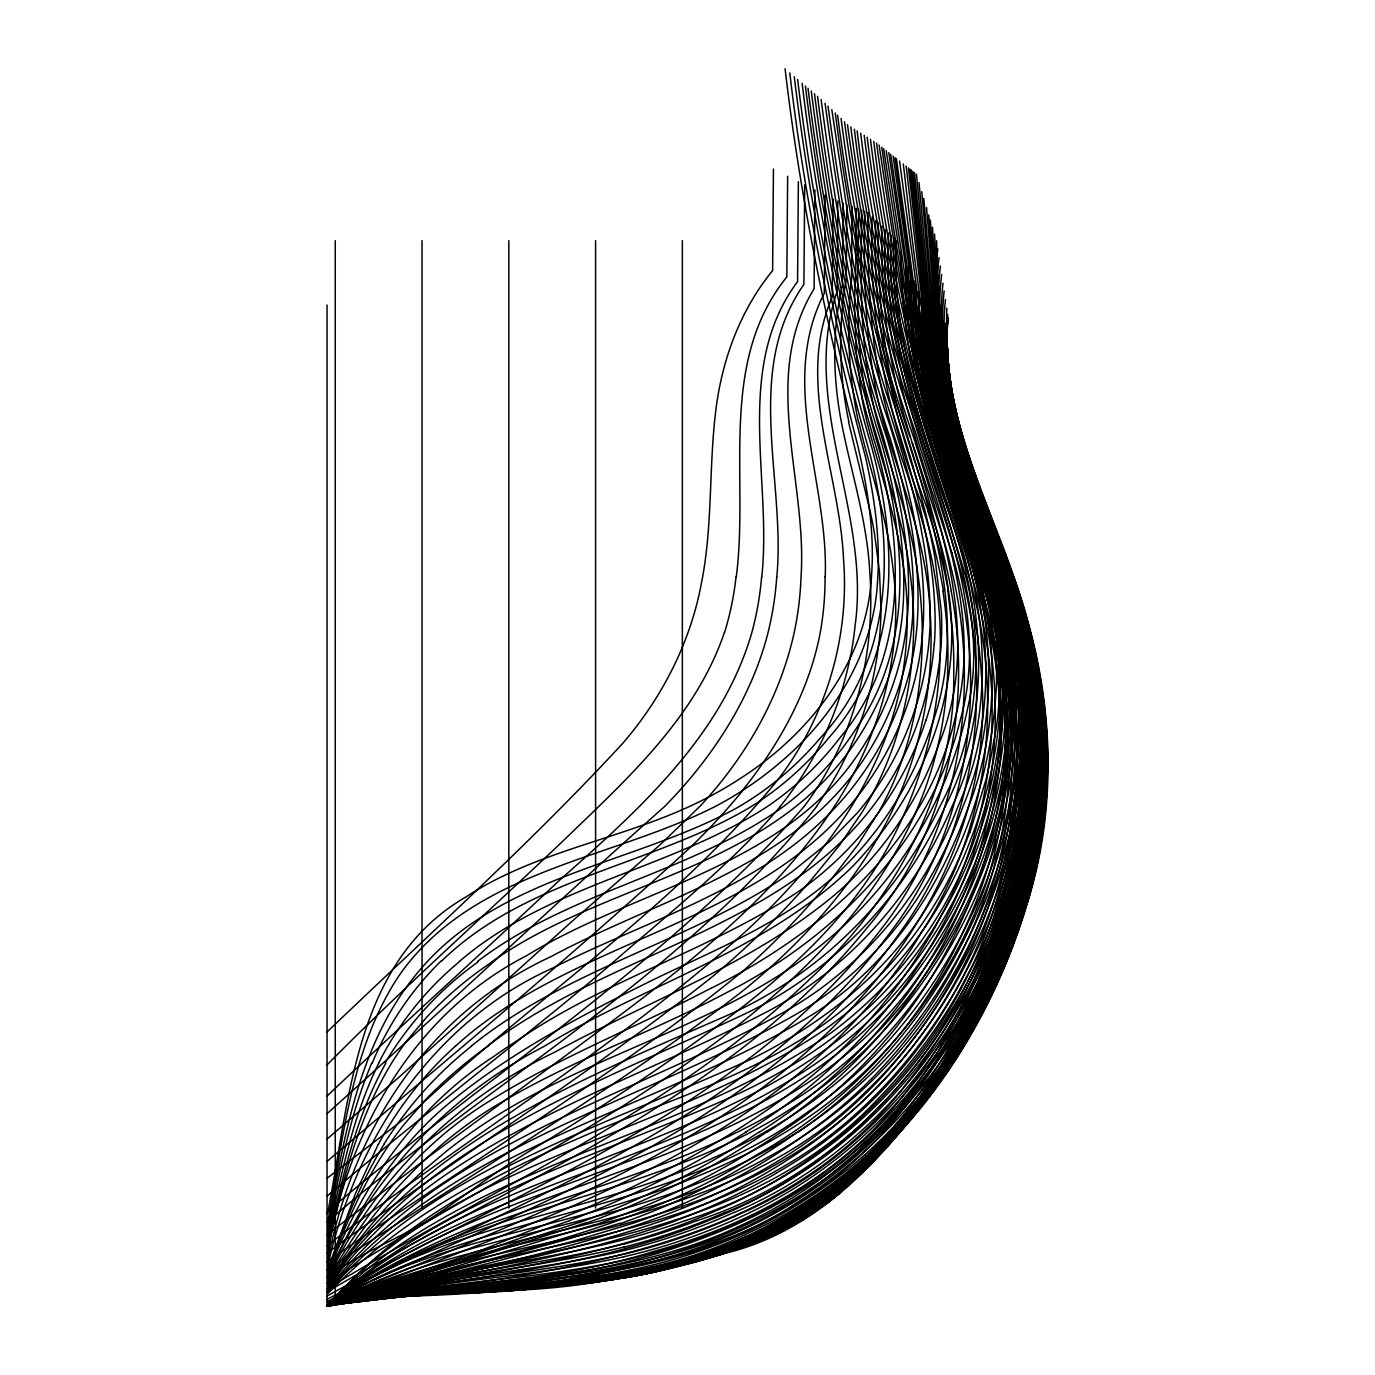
<?xml version="1.0" encoding="UTF-8"?>
<svg xmlns="http://www.w3.org/2000/svg" width="1375" height="1375" viewBox="0 0 1375 1375"><rect width="100%" height="100%" fill="white"/><g stroke="black" fill="none" stroke-linecap="round" stroke-linejoin="round"><path stroke-width="1.5" d="M947.255 321.75C944.264 396.258 968.739 468.016 994.864 536.714M878.195 222.784C877.869 275.516 880.602 328.539 891.206 380.325A482.831 482.831 0 0 0 897.789 408.134L938.145 534.978M901.209 251.264C900.556 300.197 907.362 349.009 918.775 396.533A818.967 818.967 0 0 0 927.163 428.45C945.519 494.261 972.778 557.477 986.545 624.577C1001.687 700.528 997.03 780.33 973.397 854.081C934.003 969.891 849.836 1068.169 746.058 1131.848M946.791 324.741C944.402 422.297 984.448 513.098 1016.675 603.041A433.417 433.417 0 0 1 1026.369 638.172C1037.248 685.438 1040.497 734.25 1038.125 782.616A659.966 659.966 0 0 1 1035.341 818.675C1026.472 911.728 989.845 1000.381 940.294 1078.911C886.634 1155.172 819.38 1230.78 724.814 1253.398A900.384 900.384 0 0 1 686.847 1264.261C637.278 1277.65 586.197 1284.302 535.03 1287.223L538.536 1286.605M896.586 240.573C886.841 396.825 982.128 532.778 991.375 685.884M947.375 320.942C944.058 390.878 966.075 458.562 990.43 523.153M773.438 169.073L772.612 270.652C750.647 297.327 735.212 328.986 725.622 362.072A312.314 312.314 0 0 0 716.994 401.637C708.245 461.777 713.453 523.222 701.456 582.983C690.473 642.434 662.045 697.778 622.686 743.411C529.272 844.559 426.405 936.736 327.044 1032.006M787.652 176.223L786.844 276.891C717.716 362.57 749.152 476.713 736.295 576.864M798.377 181.62L797.569 281.583C733.459 367.967 772.217 478.706 761.784 576.83M804.702 184.8L803.911 284.35C743.222 371.336 785.812 479.755 776.823 576.83M814.894 189.922L814.103 288.819C759.911 377.059 807.52 481.25 801.041 576.795A323.056 323.056 0 0 1 794.217 632.466C785.641 671.67 769.673 709.053 748.516 743.084A409.595 409.595 0 0 1 699.703 806.523L660.584 844.353L572.378 921.027L398.698 1077.45L327.044 1139.067M825.086 195.061L824.312 293.287C778.009 383.127 828.798 482.47 825.223 576.727M833.061 199.066L832.288 296.777C795.283 382.456 839.816 472.347 843.562 559.763C849.647 638.258 825.584 718.059 777.425 780.312C674.695 906.572 536.628 997.167 418.103 1107.408A758.089 758.089 0 0 1 399.386 1122.567L327.044 1178.272M837.856 200.956L837.134 291.397C799.562 402.617 870.839 512.377 855.164 624.852A323.142 323.142 0 0 1 850.764 655.119M843.116 203.036L842.445 285.467C834.23 320.1 832.992 356.125 836.791 391.428A392.442 392.442 0 0 0 840.194 415.766C849.63 467.689 866.869 518.255 869.722 571.295C875.273 644.325 859.152 719.434 820.789 782.117A297.584 297.584 0 0 1 804.014 806.609C665.706 964.236 485.478 1076.625 327.044 1212.011M846.209 281.291L846.828 204.514M851.538 275.378L852.087 206.611M856.281 208.261L855.783 270.669A651.75 651.75 0 0 0 854.597 307.02L856.247 352.653L861.953 397.908A415.903 415.903 0 0 0 866.886 421.764C884.452 488.434 909.58 554.709 907.122 624.783A320.031 320.031 0 0 1 905.214 654.5C894.248 766.03 823.986 859.805 743.755 933.178C614.316 1049.348 463.908 1138.895 327.044 1245.716M858.636 209.189C858.498 271.958 854.098 335.534 866.216 397.598A413.48 413.48 0 0 0 871.458 421.764C884.331 471.505 903.547 519.767 909.803 571.055C920.081 642.194 909.717 716.375 878.78 781.361A337.683 337.683 0 0 1 862.142 812.092L840.073 844.508L811.13 880.034A872.334 872.334 0 0 1 709.156 979.361M861.678 210.409C860.888 272.714 859.478 335.775 871.767 397.203A414.666 414.666 0 0 0 877.405 421.781C891 471.436 910.714 519.612 917.434 570.969C928.022 641.438 921.783 715.275 893.905 781.241A310.389 310.389 0 0 1 878.711 812.041L858.155 844.422L830.775 880.017M864.72 211.613C863.534 273.488 864.841 335.981 877.319 396.808A420.441 420.441 0 0 0 883.352 421.781C901.88 483.45 926.578 544.208 929.947 609.297C936.066 690.869 916.695 774.348 874.07 844.284C839.97 900.642 794.234 949.334 743.119 990.619C611.016 1093.056 465.678 1176.794 327.044 1269.847M867.986 212.902C867.522 288.045 870.736 364.994 894.506 436.958C909.923 482.814 927.163 528.413 934.931 576.366A393.577 393.577 0 0 1 938.231 600.548C946.67 682.206 930.205 766.098 892.289 838.853C854.528 912.055 792.877 969.186 727.891 1018.153C663.094 1067.327 594.859 1111.756 525.233 1153.763C491.528 1174.078 461.02 1199.103 427.848 1220.209C395.072 1240.559 358.445 1254.206 327.044 1276.877M881.822 226.291C881.186 278.042 884.709 330.034 895.417 380.738A529.581 529.581 0 0 0 903.581 413.927C922.075 477.056 943.147 540.083 950.366 605.808C959.991 701.628 918.62 797.741 852.809 866.233C766.202 951.053 645.408 984.311 543.812 1046.564C447.855 1095.927 370.82 1177.412 327.92 1276.567M885.448 229.797C878.625 342.014 918.122 447.906 951.844 552.681M505.33 1290.558C667.477 1286.553 834.127 1225.314 932.594 1090.839C1016.366 978.777 1063.202 835.055 1042.766 694.873A538.845 538.845 0 0 0 1030.477 632.466C1004.248 527.003 939.417 429.395 947.925 317.281M947.53 319.945C943.491 390.328 966.608 458.305 991.272 523.153M888.697 232.942C881.083 352.859 930.136 463.805 962.242 576.4A541.887 541.887 0 0 1 965.68 591.078C992.406 707.678 970.475 835.845 899.559 933.109C764.638 1125.987 530.733 1205.205 327.044 1301.558M891.309 235.469C884.572 354.458 933.109 464.802 965.68 576.417A553.506 553.506 0 0 1 969.272 591.078L977.023 632.466A499.331 499.331 0 0 1 981.389 674.609C991.255 785.864 946.327 894.816 876.408 979.481C738.513 1149.586 520.317 1218.009 327.044 1303.225L327.044 304.992M893.922 237.978C888.009 356.091 936.22 465.712 969.134 576.417A576.125 576.125 0 0 1 972.847 591.078C1003.458 706.269 986.82 832.597 921.198 932.834C795.317 1144.378 541.355 1217.786 327.044 1304.222M947.667 318.931C940.672 425.184 996.978 519.441 1025.475 618.544A511.517 511.517 0 0 1 1034.12 653.039M1047.097 779.625C1050.552 696.42 1029.325 614.539 998.852 537.745M947.77 318.295C940.019 429.928 1003.028 527.553 1029.737 632.466A522.294 522.294 0 0 1 1046.272 758.381C1047.252 858.361 1015.145 956.519 964.889 1042.181A544.569 544.569 0 0 1 883.575 1148.606C840.108 1196.8 784.18 1233.358 722.098 1252.522A674.472 674.472 0 0 1 601.219 1281.002L559.264 1285.969M1039.93 758.33C1038.761 897.273 979.791 1033.416 881.873 1131.642C817.3 1198.02 732.72 1243.498 642.503 1263.591C538.914 1288.461 430.719 1282.136 327.044 1306.147C394.075 1291.744 463.066 1292.414 531.163 1287.498M1034.034 779.608C1041.339 690.783 1015.403 604.656 983.039 523.153M1034.567 779.608C1041.82 690.8 1016.108 604.605 983.572 523.153A844.13 844.13 0 0 1 954.714 418.069M885.053 1148.486C986.322 1037.798 1043.247 887.27 1038.039 737.086M1031.766 853.703C1046.667 766.442 1042.439 675.142 1012.206 591.491C972.211 481.628 924.034 368.517 937.802 248.944M1038.159 800.783L1039.723 737.086M1036.252 800.783L1037.541 779.591M947.719 314.428C938.128 425.167 1002.134 521.778 1029.016 625.556C1050.706 704.688 1054.814 789.181 1036.492 869.378C996.325 1037.936 881.633 1201.939 711.202 1255.598M946.773 308.172L946.034 350.883M945.467 299.561C935.447 395.106 978.983 483.725 1010.281 571.244C1034.756 637.742 1048.781 708.572 1046.014 779.608A499.142 499.142 0 0 1 1028.431 895.572L1018.703 927.077L1007.17 957.98M944.161 290.95C931.666 406.725 993.128 511.105 1024.719 618.544A491.58 491.58 0 0 1 1037.283 673.836C1060.228 800.662 1026.747 931.631 964.013 1042.198A521.177 521.177 0 0 1 943.903 1074.373L912.502 1116.448A624.095 624.095 0 0 1 884.28 1148.555C841.448 1197.831 785.555 1235.3 722.58 1253.175A808.07 808.07 0 0 1 694.238 1261.82L660.034 1270.706A608.197 608.197 0 0 1 639.1 1275.055C536.147 1295.387 430.255 1287.688 327.044 1305.236L594.052 1224.902M942.992 283.216C925.616 443.627 1041.631 579.013 1043.814 737.206M939.108 257.555C915.819 427.178 1038.091 570.797 1039.775 737.086M940.38 266.011C928.589 369.6 968.206 468.909 1004.18 563.836M941.686 274.605C924.464 416.23 1011.863 539.103 1036.045 673.87C1048.059 742.087 1044.862 812.677 1027.916 879.759C1001.413 991.994 936.977 1093.228 853.531 1171.827M1033.037 832.648L1034.292 822.061M1031.817 853.703L1022.794 895.555L1009.869 937.372M1022.708 869.344C1036.234 798.153 1038.675 724.247 1024.358 652.988C1010.814 590.253 982.919 531.97 964.116 470.834A660.292 660.292 0 0 1 954.181 435.617C934.038 358.153 931.219 277.767 923.777 198.447M327.473 1213.85C349.869 1101.702 353.994 962.002 465.609 897.153A319.155 319.155 0 0 1 485.856 884.95C553.798 847.413 632.139 835.45 701.353 800.783A386.083 386.083 0 0 0 740.334 778.422C809.944 734.044 867.264 660.722 871.509 575.919C874.809 532.159 867.539 488.452 857.88 445.895C825.722 321.853 799.923 196.109 785.091 68.75M327.525 1223.011C343.389 1139.789 350.247 1050.5 397.667 977.694A207.402 207.402 0 0 1 409.733 961.434C485.53 869.533 612.047 858 712.903 807.658A349.938 349.938 0 0 0 783.441 759.653C835.467 714.777 873.898 650.822 877.559 581.23C880.55 539.498 874.534 497.681 865.511 456.998C832.253 330.688 804.77 202.761 789.783 72.875M327.577 1228.717C343.716 1139.978 357.792 1044.364 417.519 972.812C497.578 875.325 631.898 865.219 736.656 808.019A308.172 308.172 0 0 0 770.584 785.417A317.247 317.247 0 0 0 819.741 738.616C894.661 658.883 894.988 544.208 867.573 445.277C833.697 324.483 809.256 201.231 794.269 76.656M1017.139 895.52C1029.652 843.82 1033.33 790.384 1033.691 737.344A452.719 452.719 0 0 0 1016.52 622.205L999.969 571.742M1026.077 874.586L1028.139 864.17M327.611 1232.997C339.247 1175.659 348.666 1117.17 371.783 1063.03M327.766 1254.773C346.809 1132.192 413.531 1013.908 526.35 955.831C635.92 888.456 780.828 867.917 857.45 755.202A297.963 297.963 0 0 0 894.764 679.233C921.353 598.933 905.317 512.617 882.269 433.606C846.055 322.352 826.014 206.817 811.267 90.991M1021.763 874.552C989.364 1048.661 868.158 1218.233 689.975 1261.872M327.645 1238.703C340.433 1179.148 351.587 1118.219 378.761 1063.15M327.714 1249.067C341.602 1185.078 356.984 1119.817 391.48 1063.322A283.37 283.37 0 0 1 407.309 1040.239L426.542 1017.38A376.853 376.853 0 0 1 492.353 961.744M327.68 1244.427C341.223 1182.483 354.544 1119.147 385.773 1063.253M327.8 1260.497C353.048 1129.184 427.952 1013.272 551.289 956.484C657.456 899.284 787.961 868.725 860.372 764.294A302.002 302.002 0 0 0 901.536 678.683C925.289 600.05 909.717 516.433 887.339 439.45C849.905 327.353 829.263 210.719 814.498 93.723M1023.756 884.95L1018.308 906.073M1015.85 900.797C997.288 972.383 967.312 1041.717 922.917 1101.169M327.834 1265.859C355.266 1139.961 432.558 1022.02 552.544 968.137C648.983 919.17 759.688 888.852 835.536 807.245A302.362 302.362 0 0 0 856.178 782.719A311.884 311.884 0 0 0 904.509 689.322C931.116 607.458 914.237 519.767 890.536 439.45C852.586 328.367 832.184 212.489 817.558 96.284M1019.889 906.091L1022.794 895.555M1003.372 919.119C1030.305 825.67 1034.258 725.037 1011.33 630.334A474.633 474.633 0 0 0 1001.258 595.375C968.55 505.639 930.273 414.872 932.731 317.47M1026.747 895.572L1017.122 927.059L1005.709 957.962A685.128 685.128 0 0 1 992.063 989.794L979.052 1016.366L964.391 1042.198A550.447 550.447 0 0 1 912.519 1116.466M1027.778 895.572L1018.102 927.059L1006.5 957.997A664.761 664.761 0 0 1 992.836 989.794L965.387 1042.181A535.631 535.631 0 0 1 895.073 1136.541L858.808 1171.861M1029.463 895.572L1012.138 947.753M926.08 720.07C935.395 691.814 940.913 662.234 941.634 632.466A296.587 296.587 0 0 0 941.308 611.153L935.017 558.216A778.267 778.267 0 0 0 925.375 512.359L911.298 460.041L878.934 355.867L865.545 303.875L848.547 219.364L831.806 109.708M940.362 740.403C979.791 640.011 943.817 534.084 913.498 436.906C876.786 334.056 855.284 226.583 841.053 118.508M1011.983 926.991L1004.867 947.684M1003.853 947.684L1019.528 895.537A528.223 528.223 0 0 0 1026.317 864.136L1032.522 822.044A659.639 659.639 0 0 0 1035.839 779.591C1045.877 675.331 1005.847 577.603 969.375 482.539C939.916 398.303 936.598 308.292 930.325 220.138M327.869 1270.809C342.873 1227.136 359.803 1183.755 384.072 1144.292M327.869 1269.142L355.558 1193.191L378.263 1144.327M724.402 632.466C695.097 719.022 624.594 781.292 560.794 843.098C482.883 917.022 402.566 988.47 327.044 1064.886M969.873 832.666L985.978 779.814A519.441 519.441 0 0 0 993.3 743.823C1012.086 657.302 984.277 571.398 955.694 490.6C914.289 378.658 892.616 260.992 876.545 143.052M993.73 979L1009.92 937.372M327.886 1272.098C344.18 1227.634 362.656 1183.48 389.452 1144.206A331.358 331.358 0 0 1 403.941 1124.63L423.483 1102.097M1006.139 947.684L998.216 968.137M997.098 968.137L1001.069 957.945M980.306 989.725C1026.077 884.555 1039.827 765.72 1018.514 653.005A422.091 422.091 0 0 0 1011.845 625.023C980.255 524.545 933.35 426.027 935.086 318.33M327.903 1273.766C360.542 1187.33 414.734 1107.7 493.144 1056.877A754.6 754.6 0 0 1 517.688 1040.273C605.498 979.825 710.084 950.366 798.583 891.447A341.327 341.327 0 0 0 925.994 720.053M978.055 995.07C1024.444 888.198 1040.17 767.852 1018.308 653.091A361.917 361.917 0 0 0 1012.825 627.275C991.977 552.647 959.423 481.559 943.061 405.573A831.342 831.342 0 0 1 932.37 351.983L924.155 291.5L911.212 170.087M977.608 995.07C952.875 1057.358 914.341 1114.18 865.889 1160.483M993.764 979C953.013 1074.356 888.405 1162.769 801.505 1220.639M986.992 989.794L961.486 1042.198M975.322 1000.398C934.244 1103.816 850.163 1186.264 749.667 1232.447C618.252 1298.344 467.242 1278.355 327.044 1305.236C470.869 1258.503 625.797 1237.259 755.82 1155.361C849.458 1102.836 925.186 1021.023 967.416 922.127C1013.994 819.827 1018.102 700.339 985.308 593.398C951.362 491.975 913.344 389.245 913.928 280.655M327.92 1275.433C357.345 1210.498 394.934 1147.025 451.069 1101.598C507.547 1055.261 572.275 1020.302 637.347 987.663C704.653 953.528 777.803 927.197 834.659 875.909C880.722 833.783 914.684 778.92 933.677 719.572C966.367 623.631 934.089 523.566 905.816 431.097C869.602 328.316 849.406 220.808 835.261 112.991M927.816 1095.617C954.37 1059.867 975.167 1020.181 991.977 979A673.183 673.183 0 0 0 1003.853 947.684M972.864 1021.573C1047.733 876.425 1066.33 703.055 998.525 551.186M949.163 900.316L932.095 932.766L912.673 963.875A533.827 533.827 0 0 1 833.37 1057.169M966.866 1031.938L972.177 1021.573M967.914 1031.955L973.259 1021.573M974.033 1021.573L962.981 1042.198M327.938 1278.252C374.877 1179.355 456.036 1099.759 554.417 1052.305C649.928 1000.123 755.425 962.895 838.991 891.206A358.806 358.806 0 0 0 940.225 740.369M979.464 979.137C927.609 1078.928 847.722 1166.808 743.291 1212.406A608.403 608.403 0 0 1 623.941 1254.155M811.955 1212.183L850.094 1182.672L884.452 1148.537A659.33 659.33 0 0 0 911.866 1116.38L942.356 1074.339A509.988 509.988 0 0 0 961.675 1042.198L977.642 1011.089L991.719 979.017A618.956 618.956 0 0 0 1016.262 906.073A556.084 556.084 0 0 0 1027.486 853.652L1031.869 822.044A654.534 654.534 0 0 0 1035.203 779.608C1042.422 690.817 1016.967 604.536 984.208 523.153A838.681 838.681 0 0 1 957.877 431.647M967.708 1031.955L942.477 1074.322L919.789 1106.136M327.938 1279.919C367.125 1208.917 420.097 1143.622 489.878 1100.825C558.473 1057.65 634.373 1028.208 706.028 990.756C818.555 935.808 924.636 845.745 954.886 719.073C982.094 621.345 943.267 523.686 915.08 431.131C879.45 331.203 858.619 226.737 844.525 121.808M950.331 1063.391L957.12 1052.305M327.972 1281.345C372.316 1209.106 429.911 1142.866 504.367 1100.636C576.056 1058.509 655.033 1031.027 728.2 991.787C837.169 936.014 930.755 840.091 960.627 718.781C987.903 620.744 945.931 523.755 918.036 431.148C882.578 332.131 861.592 228.628 847.481 124.609M959.544 1052.305L929.38 1096.012L903.942 1126.692A462.395 462.395 0 0 1 882.578 1148.675C828.472 1200.306 762.438 1240.422 690.009 1260.119M945.312 1074.562L952.789 1063.528A611.686 611.686 0 0 0 1012.017 947.719M327.989 1284.525C419.409 1142.883 581.47 1079.375 729.128 1014.595C821.459 973.242 896.483 897.445 939.881 806.403C990.516 712.731 982.85 604.587 947.134 507.839C904.87 384.656 869.533 258.93 854.356 129.198M327.989 1285.745C425.03 1143.123 594.103 1085.184 743.153 1014.716C832.855 972.417 904.389 896.294 945.227 806.386C993.523 712.748 984.723 603.711 948.939 507.856C906.452 385.395 872.489 259.961 857.123 130.917M927.438 1095.755C993.42 1003.991 1032.797 892.719 1036.922 779.591C1042.955 695.991 1022.897 613.439 990.877 536.748C970.286 481.13 953.442 423.62 947.392 364.444M816.612 806.541C682.43 975.906 488.812 1082.606 327.044 1222.048M919.617 1037.42C990.052 942.975 1023.43 822.714 1012.722 705.444C1008.305 626.708 974.033 554.812 951.5 480.459C934.003 422.555 924 362.312 923.055 301.778M937.492 1085.459L941.411 1080.062M328.006 1287.327C431.802 1143.089 610.191 1092.764 761.028 1014.836C847.395 971.386 914.409 894.781 952.067 806.352C996.325 713.762 988.058 607.492 953.03 513.666C909.786 390.156 876.322 263.312 860.664 133.134M920.459 1106.016L928.297 1095.6M918.981 1106.359C1014.114 978.158 1052.27 809.806 1022.794 652.988A406.553 406.553 0 0 0 1016.125 625.041L1004.541 588.345L980.925 522.998A749.152 749.152 0 0 1 940.036 320.203M919.669 1037.352C860.853 1117.583 776.17 1176.312 684.252 1212.698C568.872 1256.423 445.741 1273.319 327.044 1305.648C472.295 1243.12 638.859 1243.653 777.528 1163.577C842.634 1127.277 896.844 1073.411 937.956 1011.553C1006.844 907.259 1040.48 777.219 1019.236 653.073A366.919 366.919 0 0 0 1013.581 627.275C992.939 554.675 961.434 485.409 945.123 411.469A825.447 825.447 0 0 1 933.178 352.052L925.238 291.964L912.845 171.325M933.487 1090.822C878.831 1163.405 802.691 1219.934 717.303 1251.027C610.534 1285.402 497.544 1293.961 386.1 1296.9M914.994 1111.498L918.672 1106.394M741.658 791.536C778.852 745.095 809.153 691.453 820.273 632.466A309.031 309.031 0 0 0 825.069 576.744M904.716 1085.786C961.417 1016.211 999.195 931.82 1013.255 843.15C1035.959 729.644 1007.514 614.986 964.941 509.85M904.097 1126.452C961.194 1059.73 1002.495 980.152 1025.698 895.555A481.113 481.113 0 0 0 1033.037 864.17L1039.586 822.061A561.619 561.619 0 0 0 1043.213 758.364C1045.052 677.188 1021.041 598.881 991.169 524.408M328.058 1305.906C393.645 1228.064 484.877 1178.495 577.191 1138.947A1197.109 1197.109 0 0 1 611.48 1124.406C694.152 1091.458 781.55 1062.944 850.008 1003.681A413.978 413.978 0 0 0 969.598 832.562M914.667 1111.533L898.339 1131.591M328.006 1288.891C440.791 1144.962 625.006 1098.986 778.869 1014.922C861.747 970.303 924.602 893.681 958.066 806.317C999.659 712.852 990.894 607.252 955.35 513.683C911.797 391.084 880.017 264.636 864.205 135.352M863.139 1171.689L885.053 1148.486L912.02 1116.328M910.594 1116.62C872.97 1164.573 824.45 1203.864 769.948 1231.123M780.227 806.609C728.767 866.903 665.655 915.784 606.513 968.137C514.645 1045.739 418.361 1117.927 327.044 1196.164M903.788 1126.469C874.019 1162.339 841.208 1196.697 800.8 1220.639L838.905 1193.173L873.83 1160.294M905.025 1085.838C779.333 1247.847 562.753 1271.944 374.206 1296.109M328.023 1290.283C448.302 1146.338 638.206 1104.537 794.767 1015.008C874.603 969.461 932.766 892.272 963.033 806.3C1002.409 712.13 993.266 607.062 957.275 513.7C913.481 391.858 883.111 265.736 867.161 137.191M882.063 1140.545L905.523 1112.805L933.47 1073.205A602.473 602.473 0 0 0 1003.166 919.067M893.63 1136.472L882.286 1148.675M328.023 1291.847C455.933 1146.802 653.108 1112.169 811.766 1015.008C885.93 968.584 937.389 893.062 966.625 811.731C1003.784 719.744 998.456 616.773 963.17 525.319C917.933 400.452 886.548 271.15 870.461 139.253M961.623 1042.267A539.189 539.189 0 0 1 883.523 1148.503C839.712 1196.405 783.75 1232.67 721.927 1252.522A689.219 689.219 0 0 1 694.272 1261.391L668.645 1268.506L694.255 1261.58A736.072 736.072 0 0 0 722.184 1252.814C784.541 1233.65 840.486 1196.766 884.28 1148.555A631.623 631.623 0 0 0 911.763 1116.397M874.139 1160.259L851.314 1182.672M861.97 1171.706L884.658 1148.52A679.078 679.078 0 0 0 912.45 1116.38M883.592 1148.606C838.716 1195.305 783.045 1231.433 721.617 1252.144M875.978 1154.639C829.606 1202.248 770.911 1236.984 707.42 1256.252M693.481 844.508C574.527 953.683 450.089 1056.894 327.044 1161.411M327.044 1096.081C403.838 1023.052 482.883 952.411 560.055 879.777C638.172 810.477 721.909 736.33 751.867 632.466A309.942 309.942 0 0 0 761.612 576.83M328.041 1293.411C443.386 1173.528 605.842 1125.919 752.658 1058.458C822.164 1023.808 885.913 973.981 926.956 907.173C966.608 843.82 990.705 770.533 995.723 695.956C1001.12 631.005 979.688 568.614 959.698 507.942M441.272 961.366C525.972 878.591 649.928 866.095 748.877 808.019A307.794 307.794 0 0 0 781.344 785.108A315.82 315.82 0 0 0 828.627 737.962C901.175 657.095 898.494 543.297 871.148 445.277C836.533 325.617 812.591 203.156 797.637 79.492M833.267 1057.066C788.288 1098.694 736.57 1132.347 682.791 1161.428A1278.183 1278.183 0 0 1 584.478 1208.797M999.419 551.169C1041.236 649.412 1051.394 759.55 1031.044 864.17A469.236 469.236 0 0 1 1023.859 895.555C990.395 1026.609 909.098 1145.616 792.911 1216.411M327.044 1113.664C440.395 1012.138 550.842 907.414 664.641 806.455A480.769 480.769 0 0 0 686.675 782.547C723.955 739.062 753.913 688.273 768.075 632.466A320.375 320.375 0 0 0 776.738 576.812M455.812 1045.825C569.164 942.752 738.444 928.142 843.098 813.347A300.145 300.145 0 0 0 867.883 782.461M426.473 1168.028L445.792 1151.734A489.397 489.397 0 0 1 474.959 1130.078C585.062 1053.147 723.886 1027.4 827.441 940.053C898.167 880.997 948.784 797.981 967.777 707.764C986.184 629.784 958.014 552.75 935.997 478.93C895.452 364.891 865.872 247.191 850.816 126.981M739.441 973.844C609.142 1079.598 464.097 1165.416 327.044 1261.872M852.105 1177.361C801.505 1222.839 737.619 1249.927 672.392 1266.633M849.716 1182.723C824.863 1204.603 797.225 1223.664 766.562 1236.452M846.708 1177.309C804.512 1213.403 754.755 1240.422 701.645 1256.544M859.409 1166.189C792.292 1222.169 710.48 1260.583 624.37 1275.828C526.023 1292.706 425.184 1286.587 327.044 1305.236L566.947 1239.391L620.022 1223.234M709.105 979.309C586.163 1076.556 453.217 1160.259 327.044 1253.158M459.422 961.4C547.766 885.277 668.697 869.722 765.17 807.967A306.762 306.762 0 0 0 795.747 784.73A313.569 313.569 0 0 0 840.486 737.12C908.153 656.494 903.598 546.425 877.422 451.138C841.38 331.014 817.163 207.745 802.123 83.273M827.475 1203.039L839.781 1193.173M327.044 1234.75L432.197 1154.106L577.139 1047.166C673.097 975.992 772.767 903.014 837.977 800.783C880.602 733.064 903.633 651.355 893.252 571.295C888.147 520.111 870.169 471.625 858.739 421.764M471.573 1045.859C560.983 973.259 675.709 945.244 772.389 884.95A453.716 453.716 0 0 0 792.172 871.664L829.348 841.741L857.072 813.192A293.528 293.528 0 0 0 880.223 782.255A310.75 310.75 0 0 0 927.438 654.964A293.391 293.391 0 0 0 929.964 627.138C932.164 549.966 909.717 474.908 886.497 402.153C854.27 305.319 838.802 204.084 825.052 103.28M824.622 1198.072C988.367 1074.803 1057.633 850.85 1021.092 652.988A412.311 412.311 0 0 0 1014.441 625.023C986.597 536.714 947.702 450.673 940.792 357.087A587.916 587.916 0 0 1 938.18 319.464M821.855 1202.902L847.877 1182.655L883.988 1148.589A587.073 587.073 0 0 0 912.553 1116.5M477.537 961.469C568.958 891.481 687.947 873.847 781.516 807.933A292.875 292.875 0 0 0 809.806 784.334A305.13 305.13 0 0 0 858.12 725.553C914.925 642.572 905.248 536.938 879.381 445.277C843.15 328.213 820.291 207.591 805.406 86.041M487.627 1046.048C614.711 947.891 800.508 927.266 889.436 782.066A311.231 311.231 0 0 0 934.227 643.638M798.566 1131.866C948.148 1028.93 1041.012 834.419 1015.472 653.159A360.284 360.284 0 0 0 1010.384 627.275C989.141 546.477 953.202 470.044 936.891 387.819A858.103 858.103 0 0 1 929.792 351.742L920.752 290.039L906.159 166.169M809.617 1207.542C983.538 1087.917 1057.667 855.938 1020.198 652.988A415.216 415.216 0 0 0 1013.547 625.023C981.234 525.027 937.2 426.233 937.097 319.069M767.663 1131.848C886.308 1056.378 974.187 929.964 996.084 790.35C1013.134 692.416 987.13 594.516 953.253 503.216C927.18 427.144 908.033 347.755 907.981 266.922M759.842 1131.848C879.57 1056.584 970.888 931.184 993.489 790.35C1030.683 605.98 898.047 445.809 906.297 263.037M492.233 961.572C597.85 886.875 739.87 873.091 829.709 775.019A299.372 299.372 0 0 0 877.766 702.763C917.95 622.119 905.3 528.722 882.166 445.277C845.298 329.123 822.989 209.069 808.036 88.258M818.177 1202.764C788.219 1223.286 755.373 1239.339 721.308 1251.783A538.914 538.914 0 0 1 628.014 1277.186A567.463 567.463 0 0 0 721.548 1251.972M327.044 1283.287C575.884 1119.284 998.697 966.161 942.941 591.078M787.755 1104.177C938.747 1012.395 1031.525 829.486 1009.284 653.28A374.567 374.567 0 0 0 1004.884 627.206A468.961 468.961 0 0 0 995.741 590.941M327.044 1288.805C489.964 1189.719 669.866 1112.925 809.394 979.533C893.303 901.038 955.281 792.773 953.734 675.142A482.264 482.264 0 0 0 952.634 632.466L947.942 591.078M327.044 1291.95C512.789 1181.984 727.083 1100.705 866.766 928.177C945.502 836.086 973.466 709.122 951.191 591.078M775.637 1173.425C903.616 1101.409 992.578 967.416 1011.433 822.095C1024.409 735.539 1012.533 646.491 980.925 565.125C949.798 481.903 924.825 394.934 924.756 305.353M802.691 1211.959L759.945 1235.162L721.102 1251.542A524.683 524.683 0 0 1 624.284 1277.805M801.453 1220.639L768.952 1237.002L722.941 1253.673A889.9 889.9 0 0 1 686.864 1264.038M800.147 1220.639L779.419 1231.897L757.212 1241.522M327.044 1296.041C519.802 1188.894 743.188 1109.316 881.925 928.177C955.195 833.886 978.622 707.197 956.192 591.078A589.823 589.823 0 0 0 942.305 535.03M787.703 1226.294L797.947 1220.639M785.692 1220.639C743.738 1244.186 698.38 1261.614 651.492 1272.339M327.044 1299.306C526.848 1197.711 756.078 1116.345 893.458 928.108C964.236 832.82 984.981 706.148 961.194 591.078A577.363 577.363 0 0 0 951.809 552.681M750.097 1212.355C878.642 1151.666 973.277 1030.219 1014.458 895.623A576.812 576.812 0 0 0 1022.811 864.17L1030.941 822.078A482.608 482.608 0 0 0 1030.236 673.905A468.927 468.927 0 0 0 1018.944 622.188L1002.547 571.708M789.697 1226.448L756.938 1241.402L722.82 1253.605A891.275 891.275 0 0 1 694.203 1262.061L660.052 1270.638A613.164 613.164 0 0 1 639.1 1275.055L596.286 1281.689M734.181 1212.492C895.452 1144.258 1004.902 982.025 1030.219 811.473A448.869 448.869 0 0 0 1034.619 758.536A463.134 463.134 0 0 0 1025.08 653.056A458.081 458.081 0 0 0 1017.534 622.188L1004.627 581.728L964.7 470.852A591.319 591.319 0 0 1 954.783 435.652C935.859 361.058 933.144 283.8 926.527 207.488M774.297 1231.141L753.723 1240.405L721.944 1252.316A668.439 668.439 0 0 1 601.202 1280.933L505.312 1290.369M764.895 1233.564C711.305 1258.331 653.4 1273.061 595.152 1281.723M777.545 1231.622L722.494 1253.192A794.441 794.441 0 0 1 686.916 1263.677L660.069 1270.569A581.402 581.402 0 0 1 639.1 1275.055L604.708 1280.589L547.267 1287A765.634 765.634 0 0 1 505.33 1290.936A754.119 754.119 0 0 0 553.248 1286.209C621.173 1276.877 690.112 1266.255 753.105 1237.827C827.475 1204.809 889.333 1147.369 934.123 1079.977C1014.183 954.852 1047.681 799.477 1019.339 652.988A418.43 418.43 0 0 0 1012.688 625.023C980.719 524.803 935.292 426.13 936.1 318.691M753.878 1235.248L730.916 1245.303A380.411 380.411 0 0 1 695.836 1257.386L648.759 1268.781L553.231 1286.072A698.689 698.689 0 0 1 505.347 1291.228C445.844 1295.181 385.395 1291.933 327.044 1306.25C434.809 1282.308 547.353 1285.041 653.348 1251.525C751.042 1224.867 845.384 1173.459 906.692 1091.011C1008.253 962.466 1047.372 786.019 1005.778 627.206A517.705 517.705 0 0 0 993.248 580.697M768.402 1236.898L779.419 1231.897M725.089 1212.578C937.716 1126.538 1069.561 877.353 1023.498 652.988A408.908 408.908 0 0 0 1016.778 625.041L1005.177 588.345L963.686 470.834M737.327 1227.136C608.541 1286.88 462.945 1275.708 327.044 1305.408L409.956 1295.387L520.953 1288.083M584.53 1208.883L483.45 1249.377L327.044 1304.72M697.125 1220.639C814.498 1182.242 911.9 1094.861 966.161 984.638C997.837 921.009 1014.767 850.472 1018.634 779.642C1028.122 677.239 989.295 580.852 956.106 486.423C916.042 377.197 897.548 261.955 881.753 147.142M755.923 1241.127L733.734 1249.411M569.645 1220.639L416.556 1274.952L327.044 1304.927L586.919 1222.53M694.203 1262.061A881.306 881.306 0 0 0 722.82 1253.588L757.264 1241.522M746.195 1245.922L757.659 1241.625M1006.827 571.278C1074.064 736.656 1041.15 932.353 936.392 1074.597C877.198 1159.073 789.336 1221.928 691.487 1253.811C573.891 1293.256 447.459 1280.916 327.044 1305.288C422.881 1288.684 520.816 1294.425 616.825 1278.922C520.506 1290.713 422.933 1289.561 327.044 1305.528C477.727 1247.795 648.536 1248.569 789.009 1163.284C849.939 1127.328 900.058 1075.233 939.245 1016.727C1009.027 910.989 1042.955 778.766 1020.198 653.056A377.145 377.145 0 0 0 1014.372 627.275C993.231 554.812 961.967 485.444 945.777 411.469A815.1 815.1 0 0 1 934.02 352.137M676.07 1220.639C563.337 1262.267 442.698 1274.78 327.044 1305.769C458.356 1156.753 667.322 1136.747 825.034 1029.359C891.344 982.128 942.631 914.719 971.094 838.509C1004.695 751.902 1011.863 653.83 981.062 565.366C952.394 481.903 924.911 396.241 925.788 306.917M685.231 1220.639C795.541 1185.594 890.828 1110.587 950.348 1011.381C988.694 950.847 1012.688 881.873 1024.942 811.491A451.481 451.481 0 0 0 1030.236 716.1M579.219 1222.392L327.044 1304.995M745.852 1245.819L722.752 1253.416A840.159 840.159 0 0 1 686.881 1263.848L639.1 1274.986A563.767 563.767 0 0 0 660.069 1270.569L686.916 1263.556A766.734 766.734 0 0 0 722.459 1253.003M966.763 504.109L994.4 580.491L1006.087 616.722A480.769 480.769 0 0 1 1008.992 627.206A445.5 445.5 0 0 1 1015.059 653.039C1040.05 783.062 1017.534 922.006 951.741 1037.059C916.008 1100.945 867.316 1158.558 805.509 1198.57C733.889 1245.956 648.605 1265.189 565.263 1280.245A747.519 747.519 0 0 1 505.347 1288.083L386.203 1297.433L481.473 1291.658L386.186 1297.398L327.044 1305.648C510.95 1244.461 734.8 1251.422 877.353 1099.588A546.477 546.477 0 0 0 955.986 996.445L978.158 955.178A480.064 480.064 0 0 0 991.959 923.295C1011.141 873.039 1023.911 820.17 1028.517 766.545A407.103 407.103 0 0 0 1024.77 670.433A386.959 386.959 0 0 0 1016.314 631.125C992.028 549.828 956.948 471.642 941.411 387.802A789.078 789.078 0 0 1 933.316 340.416L927.627 292.995L916.438 174.109M362.484 1300.166L327.044 1305.7C423.483 1273.13 525.697 1264.983 623.923 1239.631A744.528 744.528 0 0 0 685.231 1220.622M449.298 1291.795L394.848 1295.972L327.044 1305.597C423.792 1275.02 525.783 1268.455 623.941 1243.98M689.975 1261.511L678.27 1264.931M973.552 515.694L999.986 588.294L1011.467 625.023A424.428 424.428 0 0 1 1018.136 653.005C1042.181 797.294 991.134 947.495 898.167 1058.217C756.302 1229.405 527.708 1251.594 327.044 1305.545C423.964 1276.309 525.834 1270.913 623.941 1247.005M690.009 1259.947L678.305 1263.247M327.044 1305.528C424.153 1277.805 525.886 1273.8 623.941 1250.562A637.295 637.295 0 0 0 734.13 1212.338M527.983 1287.361L422.039 1294.356L327.044 1305.477L573.564 1241.144L632.242 1223.509A665.431 665.431 0 0 0 808.93 1131.797C919.548 1053.559 995.913 925.667 1007.823 790.247C1020.577 691.367 991.598 594.636 957.069 503.25C934.072 435.102 919.892 363.739 918.706 291.706M684.166 1261.545L666.531 1266.152M678.27 1264.725L660.602 1269.537M672.392 1266.237L618.991 1277.822M517.43 1287.584L422.039 1294.408L327.044 1305.373C424.394 1279.472 525.92 1276.619 623.923 1254.103M672.427 1264.553L660.619 1267.509M350.745 1302.125L327.044 1305.373C424.514 1280.589 525.938 1278.802 623.923 1256.75M662.475 1269.709L620.555 1278.303L624.267 1277.684M660.636 1267.32L648.777 1270.105M648.759 1272.03L654.689 1270.723M350.728 1302.022L327.044 1305.339C428.639 1281.139 534.273 1281.741 635.834 1257.506C721.462 1236.795 803.55 1197.006 868.141 1136.472C956.983 1050.208 1018.927 935.069 1033.605 811.439A469.58 469.58 0 0 0 1037.317 758.502A484.842 484.842 0 0 0 1019.7 622.188L1006.93 581.694M642.503 1274.178C784.575 1247.056 907.827 1147.97 966.711 1016.245C1021.591 904.613 1040.583 775.552 1017.638 653.108A358.531 358.531 0 0 0 1012.275 627.275C991.1 550.636 957.55 477.744 941.222 399.661A833.714 833.714 0 0 1 931.786 351.931L923.381 291.173L910.078 169.194M565.245 1284.955L613.095 1279.403L662.441 1269.916M654.689 1270.191C563.011 1292.912 467.62 1288.289 374.447 1299.134L493.453 1289.252L386.134 1297.141L327.044 1305.253C487.592 1277.753 664.606 1301.197 805.87 1202.713C915.114 1133.756 990.928 1018.978 1024.908 895.555A474.994 474.994 0 0 0 1032.178 864.17C1049.95 771.444 1044.966 673.698 1012.447 584.719M654.706 1268.627L642.83 1271.325M362.381 1298.292L327.044 1305.992L362.467 1300.062L327.044 1305.288C454.248 1280.4 588.878 1298.327 711.7 1250.769C809.909 1214.383 896.311 1146.441 952.686 1057.942C1054.642 906.933 1073.789 711.872 999.539 544.448M398.217 1296.35L327.044 1305.305L381.167 1296.075L449.264 1288.547M637.862 1275.106A595.22 595.22 0 0 1 601.219 1280.916L589.291 1282.342L601.202 1280.933A610.637 610.637 0 0 0 637.862 1275.02L650.169 1272.631M636.883 1272.511L642.83 1271.119M354.131 1300.87L381.27 1297.484L327.044 1305.305L394.78 1294.631M326.889 1305.373C484.705 1274.986 659.863 1290.111 799.631 1196.748A410.472 410.472 0 0 0 829.177 1175.814L856.556 1152.714L882.2 1127.672A630.541 630.541 0 0 0 955.402 1035.169C1003.097 963.927 1028.895 879.759 1037.369 794.888A463.409 463.409 0 0 0 1039.191 747.811L1038.675 730.159A492.216 492.216 0 0 0 1023.567 631.211C1009.112 571.914 981.011 517.275 963.188 459.095M636.883 1272.305L541.252 1287.773A831.927 831.927 0 0 1 505.33 1290.747C445.827 1294.459 385.722 1293.909 327.044 1305.958C453.681 1276.172 586.953 1271.48 708.211 1220.639C878.745 1155.241 999.178 989.708 1027.108 811.473A436.459 436.459 0 0 0 1032.195 758.587A445.191 445.191 0 0 0 1027.125 673.905A434.208 434.208 0 0 0 1015.798 622.205L999.195 571.742M636.883 1273.938L607.062 1279.3L553.369 1285.573M362.398 1299.702L327.044 1306.198C483.467 1275.209 657.267 1295.645 796.606 1202.867C905.953 1133.619 988.539 1021.298 1019.941 895.537A513.82 513.82 0 0 0 1026.781 864.136L1032.969 822.044A663.42 663.42 0 0 0 1036.269 779.591C1045.12 679.903 1010.711 584.856 973.964 494.158C941.737 409.028 937.922 316.989 932.456 227.167M624.955 1274.797L613.009 1276.963M374.413 1298.55L327.044 1306.216C373.639 1294.648 421.867 1293.136 469.58 1290.472M631.692 1276.412L635.405 1275.742A541.32 541.32 0 0 0 660.086 1270.517M637.811 1275.295L613.095 1279.317M613.009 1277.409L565.245 1284.8L604.691 1280.503M627.997 1277.048L600.016 1281.277M601.098 1279.816C665.878 1269.503 730.95 1253.433 788.356 1220.639C870.203 1175.092 933.178 1100.55 972.538 1016.28C998.456 959.681 1019.133 899.989 1026.386 837.908C1032.9 783.492 1033.519 728.217 1025.991 673.887C1015.695 603.212 982.884 538.88 963.102 470.817A810.477 810.477 0 0 1 937.939 364.014L929.397 296.158L919.016 182.617M618.303 1277.891L544.809 1286.055M327.044 1305.236L350.694 1301.558M601.098 1280.245L577.225 1283.648L596.286 1281.637L529.341 1287.567M374.378 1298.791L327.044 1305.992C399.111 1292.603 472.742 1292.466 545.583 1286.141L529.341 1287.206M583.206 1283.305L589.188 1282.531M350.728 1302.073L374.327 1298.705M547.267 1287.034L577.328 1284.027M587.847 1282.48L596.286 1281.569M587.778 1282.755L575.523 1284.027M374.43 1299.083L445.775 1292.741L374.413 1298.997L327.044 1305.769C464.527 1164.384 672.203 1143.433 829.434 1034.017C894.541 986.391 945.003 919.394 972.933 843.734C1005.795 757.006 1013.977 659.123 983.778 570.47C955.144 485.684 925.495 399.231 926.819 308.481M374.258 1298.258L409.922 1295.233L481.508 1292.277M535.03 1286.622L398.183 1296.092L587.847 1282.583M397.942 1294.322L505.347 1285.505M577.328 1283.477L589.291 1282.291L553.369 1285.419M398.217 1296.763L517.327 1288.581M579.408 1283.58L557.098 1285.659M457.6 1287.705L505.33 1282.995A869.155 869.155 0 0 0 535.305 1279.059C695.406 1257.644 862.589 1191.438 943.233 1042.181C1018.119 919.823 1042.697 766.287 1006.569 627.206A545.823 545.823 0 0 0 1000.484 606.323C967.862 511.019 927.059 415.37 929.5 312.555M386.169 1297.33L524.459 1287.756L445.844 1292.414L398.2 1296.694M579.408 1283.236L545.583 1285.831M553.369 1286.02L570.969 1284.508M553.369 1286.467L505.312 1290.162M398.166 1296.556L421.953 1294.562M570.969 1284.284L541.355 1286.622M398.08 1296.367L562.512 1285.006M554.039 1285.745L562.512 1285.092M562.495 1284.834L531.163 1287.017M529.358 1288.392L541.372 1287.481M544.809 1286.587L550.945 1286.141M529.341 1288.014L601.219 1280.916A621.259 621.259 0 0 0 637.88 1274.969L686.881 1263.848A887.528 887.528 0 0 0 722.941 1253.673M542.059 1286.656L545.583 1286.416M542.059 1286.587L545.583 1286.347M538.536 1286.897L542.059 1286.364M538.536 1286.398L542.059 1286.055M527.983 1287.172L535.03 1286.931M527.983 1287.481L531.506 1287.447M469.7 1290.85L531.506 1287.155M503.869 1288.684L517.516 1287.894M445.758 1292.964L517.327 1288.977M462.928 1290.987L517.43 1288.186L469.7 1290.97M409.922 1295.233L445.689 1293.308M433.778 1293.875L493.384 1290.833L481.456 1291.366M493.419 1291.434L469.562 1292.534M445.689 1293.583L469.562 1292.689M996.308 531.077C970.527 464.681 943.388 396.172 945.416 323.675M991.959 524.408L994.503 531.077M995.294 537.78L1000.33 551.152M994.005 536.714C968.069 468.342 944.866 396.773 947.1 322.747M982.575 511.861L1001.739 563.87M991.547 536.731L1020.405 618.561M993.163 536.731L971.489 474.702M999.78 563.905C970.337 486.905 945.656 406.295 944.762 323.159M1002.805 557.855L1005.28 564.558M1005.245 577.483C983.916 521.211 963.497 464.2 952.875 404.783M996.995 563.956L978.673 511.861L962.517 454.764A962.087 962.087 0 0 1 954.198 417.931L945.089 362.708L941.841 320.925M992.045 552.08L981.595 522.998M994.709 559.316L997.373 566.569M1007.703 571.261L1010.109 577.998M1006.706 577.448L1016.125 604.777M973.053 510.623L999.573 586.317L1011.502 627.275A353.048 353.048 0 0 1 1016.709 653.125C1036.441 781.155 996.222 913.567 920.459 1017.087C871.905 1084.291 803.55 1135.578 728.406 1169.661C600.359 1231.948 451.12 1234.269 327.044 1305.786L374.395 1298.928L327.044 1305.889C439.141 1201.114 589.72 1159.366 726.962 1098.969C792.413 1069.853 853.978 1029.428 900.316 974.205C973.603 885.792 1012.223 768.023 1002.495 653.383A334.245 334.245 0 0 0 998.834 627.223L986.15 575.558L941.617 440.086L920.391 364.014L904.303 283.662L883.661 148.638M971.609 510.572C929.122 399.712 917.091 280.981 903.306 163.986M978.708 500.552L982.592 511.861M964.786 498.386C944.212 439.742 930.978 377.97 931.494 315.614M971.077 504.848L952.686 446.686L939.211 393.748A842.944 842.944 0 0 1 930.978 351.845L922.298 290.709L908.445 167.939M962.998 504.127C941.445 441.753 928.005 376.2 927.85 310.045M978.725 500.552L971.42 477.795M958.048 503.25C935.894 437.13 922.573 367.881 921.456 298.066M912.295 442.698L942.425 534.995M910.009 436.889C873.159 332.956 851.795 224.366 837.598 115.208M922.402 505.725C886.394 413.823 868.312 315.872 872.197 216.992M928.366 511.552C892.856 418.705 871.458 320.427 875.823 220.498M993.369 580.662L951.689 457.463L931.167 381.7L915.956 300.094L896.38 158.623M1017.655 604.759L1021.866 618.561M971.438 477.795C956.312 428.02 945.57 376.372 946.069 324.156M971.506 474.684C956.227 425.906 945.983 375.083 946.945 323.761L947.306 349.68M995.809 590.923L949.403 451.688L930.48 381.7L914.959 299.767L895.005 157.541M1020.37 618.561C1031.697 657.009 1036.939 697.056 1038.005 737.086M996.566 601.219L984.397 560.278L946.017 445.913L926.905 375.805L911.797 298.753L890.673 154.138M959.544 447.442C941.669 377.85 938.042 305.663 934.57 234.18M1025.681 632.466L1030.391 652.988M1024.186 632.466L1032.573 673.767M957.928 431.63L952.067 404.439M848.495 421.764L870.031 510.864A527.759 527.759 0 0 1 874.466 533.38L879.467 571.295L880.98 609.503A336.703 336.703 0 0 1 878.883 643.638M953.064 400.469L958.1 425.442M953.459 405.058L956.055 418.378M952.377 404.559L946.327 363.602L943.662 322.334M879.055 145.028C893.475 238.253 905.489 332.492 934.398 422.641C952.067 479.102 971.438 535.012 991.048 590.82C1030.666 704.155 1025.337 831.222 982.163 942.752C934.45 1065.161 832.597 1162.7 711.786 1212.544C589.737 1265.688 454.85 1273.525 327.044 1305.906C496.031 1151.288 765.462 1154.433 910.456 968.137C978.759 879.622 1015.18 765.153 1004.042 653.348A345.486 345.486 0 0 0 1000.192 627.223L987.267 575.558L944.384 445.895L923.192 369.909L906.28 284.384L886.205 150.648M873.761 141.316C890.467 280.259 924 416.402 973.294 547.319C1015.128 650.53 1025.148 766.838 995.809 874.655C972.091 956.725 927.472 1033.33 865.236 1092.18C721.016 1235.609 501.806 1224.609 327.044 1305.734C500.259 1159.52 767.284 1161.067 911.041 974.05C980.77 883.988 1018.497 767.302 1005.589 653.331A358.033 358.033 0 0 0 1001.55 627.223A392.219 392.219 0 0 0 998.198 611.583L985.222 565.366L943.542 440.103L925.925 375.805L910.405 298.306L888.766 152.642M949.42 390.603L944.127 349.181L942.477 321.406M934.038 352.137L926.32 292.428L914.461 172.58M893.131 156.062L913.602 299.337L929.534 381.7L948.716 451.688L987.095 565.366L1000.416 611.583A399.575 399.575 0 0 1 1003.888 627.223A364.461 364.461 0 0 1 1008.15 653.297C1021.986 766.305 987.525 882.733 920.373 973.93C782.512 1173.322 509.764 1170.572 327.044 1305.889C465.884 1233.805 630.867 1235.214 767.628 1157.406C832.184 1122.516 888.611 1072.448 929.93 1011.725C1000.656 908.102 1038.194 778.078 1017.294 653.005A429.722 429.722 0 0 0 1010.625 625.023C979.498 524.219 930.617 425.872 933.625 317.814M950.348 391.153L945.502 350.23L944.316 322.833M899.594 161.116L920.012 313.534L934.02 387.819L953.081 458.322L1000.777 601.562A449.934 449.934 0 0 1 1007.222 627.258C1036.664 760.427 992.148 900.797 910.112 1006.741C859.753 1072.672 791.227 1123.65 715.498 1156.942C589.566 1215.844 441.753 1222.77 327.044 1305.838C418.533 1246.197 529.444 1233.805 631.211 1200.186C706.303 1176.398 779.78 1143.347 840.83 1092.798C907.878 1037.128 959.698 962.534 987.439 879.845C1018.428 776.634 1013.598 663.575 976.336 562.598C943.783 473.378 916.231 380.669 915.733 284.848M821.116 99.55C835.57 209.67 853.548 319.945 889.883 425.253C913.516 502.752 934.192 585.355 917.847 666.48A311.592 311.592 0 0 1 867.814 782.409M828.025 106.116C841.655 206.009 857.45 306.247 889.402 402.17C912.725 475.011 935.791 549.88 935.138 627.12A297.327 297.327 0 0 1 934.33 643.638M1032.487 694.908L1029.634 673.887A459.044 459.044 0 0 0 1018.359 622.188L1005.503 581.728L965.181 470.852A544.311 544.311 0 0 1 955.281 435.669C937.372 363.447 934.622 288.75 928.744 214.878M1029.394 705.272L1021.952 652.988A409.252 409.252 0 0 0 1015.283 625.023C982.231 525.508 941.153 426.422 939.194 319.825M921.748 191.675L931.236 299.527L939.073 364.014A749.186 749.186 0 0 0 963.634 470.852M1036.853 694.753L1038.709 715.859M1035.272 694.736L1037.077 715.859M946.756 351.261L946.086 324.191M943.027 321.836L945.897 363.292L954.491 418A860.441 860.441 0 0 0 983.005 523.153M936.564 240.763C938.695 314.067 943.938 387.956 962.792 459.095C979.481 514.353 1005.537 566.345 1020.473 622.188A496.942 496.942 0 0 1 1036.973 716.083C1048.661 867.539 986.562 1019.184 880.911 1126.778A468.617 468.617 0 0 1 737.292 1227.084M910.955 273.797C904.114 456.07 1034.705 616.808 999.109 800.783C975.408 934.192 895.417 1057.959 781.447 1131.866A762.712 762.712 0 0 1 594.138 1225.142M934.639 318.175C931.133 432.3 988.419 533.998 1012.206 642.795C1029.6 735.642 1011.725 832.631 970.63 916.953C933.316 994.933 877.577 1064.903 805.595 1113.509C663.3 1217.803 473.241 1210.945 327.044 1305.82C504.367 1164.23 773.73 1166.275 915.045 973.998C983.469 883.352 1020.714 766.992 1006.741 653.314A366.747 366.747 0 0 0 1002.564 627.206M928.847 311.575C926.114 418.55 970.458 517.223 1002.839 616.722A505.57 505.57 0 0 1 1005.778 627.206C1030.219 744.923 998.405 869.241 932.302 968.137C898.838 1019.202 855.938 1064.147 805.613 1098.797C661.478 1201.183 470.611 1202.386 327.044 1305.855C446.514 1218.852 597.214 1198.88 728.509 1136.472A609.606 609.606 0 0 0 787.789 1104.211M930.497 314.084C927.369 420.355 972.933 517.945 1004.85 616.722A490.892 490.892 0 0 1 1007.772 627.206C1042.302 764.173 1020.938 915.08 949.541 1037.094C871.062 1186.281 714.072 1257.798 553.3 1279.197A791.948 791.948 0 0 1 505.347 1285.522M682.361 240.659L682.361 1208.058M595.598 240.659L595.598 1208.058M508.819 240.659L508.819 1208.058M422.039 240.659L422.039 1208.058M335.259 240.659L335.259 1303.259M736.055 576.83A302.019 302.019 0 0 1 724.573 632.517M385.155 1062.875A331.461 331.461 0 0 1 477.933 962.019M378.641 1063.081A316.181 316.181 0 0 1 459.542 961.555M372.195 1063.202A306.195 306.195 0 0 1 440.997 961.073M383.934 1144.206A385.361 385.361 0 0 1 471.694 1046.014M378.331 1144.378A361.831 361.831 0 0 1 455.778 1045.791M423.328 1101.959A466.177 466.177 0 0 1 487.747 1046.22M328.161 1283.081A566.981 566.981 0 0 1 426.353 1167.891M996.548 601.236A427.591 427.591 0 0 1 1002.581 627.206M697.091 1220.57A698.981 698.981 0 0 1 623.975 1244.083M1032.711 694.873A503.473 503.473 0 0 1 979.017 978.897M725.02 1212.406A670.88 670.88 0 0 1 623.975 1247.159M750.131 1212.406A590.116 590.116 0 0 1 623.906 1256.716M1007.084 957.945A617.392 617.392 0 0 1 959.647 1052.373M1047.338 779.625A492.456 492.456 0 0 1 1029.411 895.555M1043.487 737.155A515.883 515.883 0 0 1 1026.902 895.606M1033.588 653.159A510.314 510.314 0 0 1 1027.881 895.606M1034.67 779.608A607.286 607.286 0 0 1 987.319 989.931M911.625 1116.448A596.595 596.595 0 0 1 883.936 1148.589C840.658 1197.161 784.712 1234.062 722.27 1252.763A728.647 728.647 0 0 1 686.95 1263.384L637.88 1274.883A638.413 638.413 0 0 1 601.202 1280.933A666.497 666.497 0 0 0 711.219 1255.684M981.441 523.067A774.898 774.898 0 0 1 941.17 320.478M966.952 1031.972A529.152 529.152 0 0 1 883.334 1148.589M1033.588 779.591A604.828 604.828 0 0 1 972.606 1021.78M882.011 1140.494A418.172 418.172 0 0 1 753.878 1235.214M775.723 1173.562A642.675 642.675 0 0 1 676.019 1220.484M798.325 1131.505A715.413 715.413 0 0 1 620.159 1223.647M767.473 1131.556A814.808 814.808 0 0 1 587.039 1222.856M991.427 685.884A440.602 440.602 0 0 1 949.283 900.367M746.127 1131.934A974.892 974.892 0 0 1 569.594 1220.536M759.688 1131.608A857.02 857.02 0 0 1 579.305 1222.65M938.025 535.012A536.748 536.748 0 0 1 951.328 591.061M922.041 505.845A572.481 572.481 0 0 1 943.422 591.009M928.056 511.655A594.309 594.309 0 0 1 948.355 591.009M830.603 879.88A777.803 777.803 0 0 1 739.612 974.033M848.856 421.678A378.675 378.675 0 0 1 845.831 281.239M878.745 643.62A350.934 350.934 0 0 1 816.475 806.455M858.378 421.833A453.991 453.991 0 0 1 851.967 275.43M850.627 655.102A346.208 346.208 0 0 1 780.123 806.523M741.795 791.639A638.945 638.945 0 0 1 693.413 844.422"/></g></svg>
